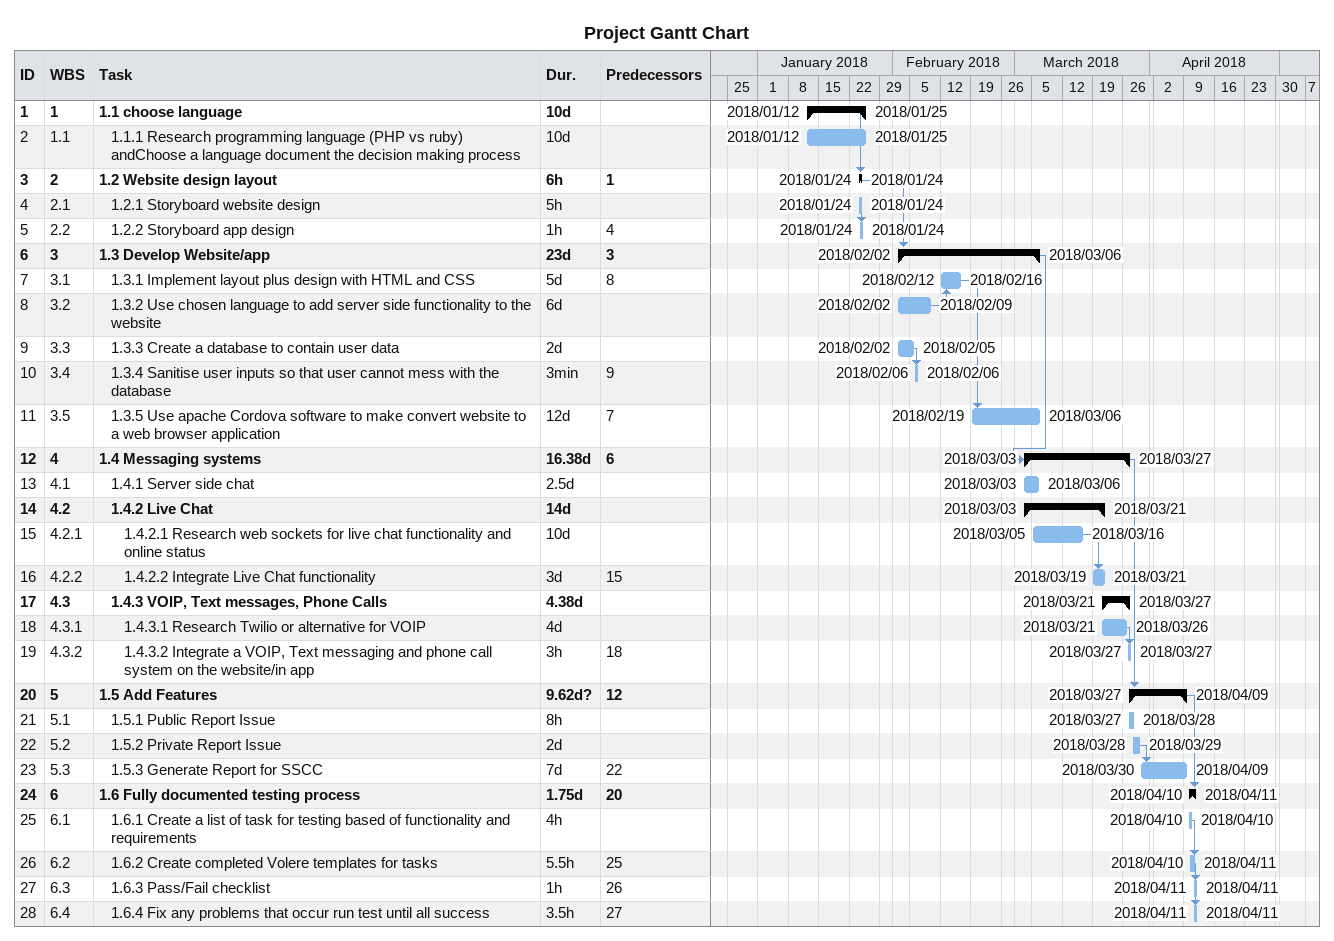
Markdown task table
Project Gantt Chart

| ID | WBS | Task | Duration | Start | Finish | Predecessors |
|---|---|---|---|---|---|---|
| 1 | 1 | **1.1 choose language** | 10d | 2018-01-12 | 2018-01-25 |  |
| 2 | 1.1 | 1.1.1 Research programming language (PHP vs ruby) andChoose a language document the decision making process | 10d | 2018-01-12 | 2018-01-25 |  |
| 3 | 2 | **1.2 Website design layout** | 6h | 2018-01-24 | 2018-01-24 | 1 |
| 4 | 2.1 | 1.2.1 Storyboard website design | 5h | 2018-01-24 | 2018-01-24 |  |
| 5 | 2.2 | 1.2.2 Storyboard app design | 1h | 2018-01-24 | 2018-01-24 | 4 |
| 6 | 3 | **1.3 Develop Website/app** | 23d | 2018-02-02 | 2018-03-06 | 3 |
| 7 | 3.1 | 1.3.1 Implement layout plus design with HTML and CSS | 5d | 2018-02-12 | 2018-02-16 | 8 |
| 8 | 3.2 | 1.3.2 Use chosen language to add server side functionality to the website | 6d | 2018-02-02 | 2018-02-09 |  |
| 9 | 3.3 | 1.3.3 Create a database to contain user data | 2d | 2018-02-02 | 2018-02-05 |  |
| 10 | 3.4 | 1.3.4 Sanitise user inputs so that user cannot mess with the database | 3min | 2018-02-06 | 2018-02-06 | 9 |
| 11 | 3.5 | 1.3.5 Use apache Cordova software to make convert website to a web browser application | 12d | 2018-02-19 | 2018-03-06 | 7 |
| 12 | 4 | **1.4 Messaging systems** | 16.38d | 2018-03-03 | 2018-03-27 | 6 |
| 13 | 4.1 | 1.4.1 Server side chat | 2.5d | 2018-03-03 | 2018-03-06 |  |
| 14 | 4.2 | **1.4.2 Live Chat** | 14d | 2018-03-03 | 2018-03-21 |  |
| 15 | 4.2.1 | 1.4.2.1 Research web sockets for live chat functionality and online status | 10d | 2018-03-05 | 2018-03-16 |  |
| 16 | 4.2.2 | 1.4.2.2 Integrate Live Chat functionality | 3d | 2018-03-19 | 2018-03-21 | 15 |
| 17 | 4.3 | **1.4.3 VOIP, Text messages, Phone Calls** | 4.38d | 2018-03-21 | 2018-03-27 |  |
| 18 | 4.3.1 | 1.4.3.1 Research Twilio or alternative for VOIP | 4d | 2018-03-21 | 2018-03-26 |  |
| 19 | 4.3.2 | 1.4.3.2 Integrate a VOIP, Text messaging and phone call system on the website/in app | 3h | 2018-03-27 | 2018-03-27 | 18 |
| 20 | 5 | **1.5 Add Features** | 9.62d? | 2018-03-27 | 2018-04-09 | 12 |
| 21 | 5.1 | 1.5.1 Public Report Issue | 8h | 2018-03-27 | 2018-03-28 |  |
| 22 | 5.2 | 1.5.2 Private Report Issue | 2d | 2018-03-28 | 2018-03-29 |  |
| 23 | 5.3 | 1.5.3 Generate Report for SSCC | 7d | 2018-03-30 | 2018-04-09 | 22 |
| 24 | 6 | **1.6 Fully documented testing process** | 1.75d | 2018-04-10 | 2018-04-11 | 20 |
| 25 | 6.1 | 1.6.1 Create a list of task for testing based of functionality and requirements | 4h | 2018-04-10 | 2018-04-10 |  |
| 26 | 6.2 | 1.6.2 Create completed Volere templates for tasks | 5.5h | 2018-04-10 | 2018-04-11 | 25 |
| 27 | 6.3 | 1.6.3 Pass/Fail checklist | 1h | 2018-04-11 | 2018-04-11 | 26 |
| 28 | 6.4 | 1.6.4 Fix any problems that occur run test until all success | 3.5h | 2018-04-11 | 2018-04-11 | 27 |
